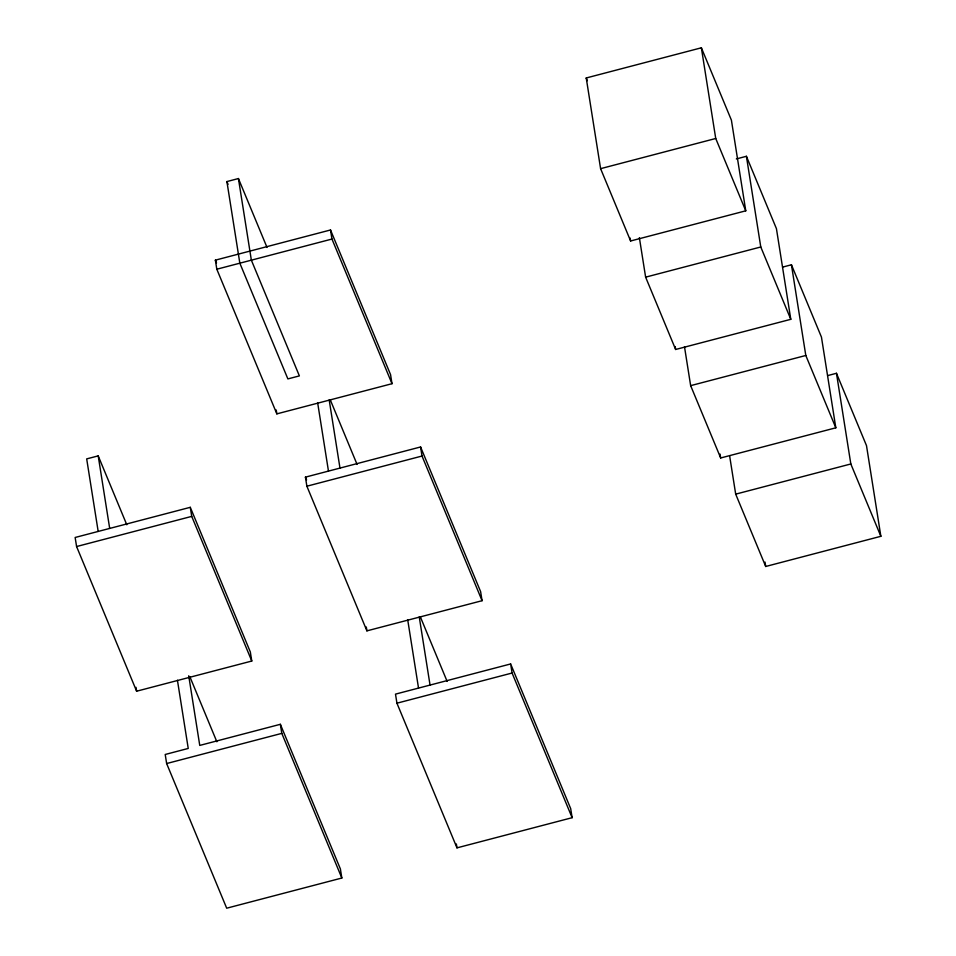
<?xml version="1.0" encoding="UTF-8"?>
<svg xmlns="http://www.w3.org/2000/svg" width="956" height="956" viewBox="0 0 956 956"><rect width="100%" height="100%" fill="white"/><g stroke="black" fill="none" stroke-linecap="round" stroke-linejoin="round"><path stroke-width="1.43" d="M586.231 77.974L701.369 47.8L731.4 120.133L745.764 210.822L630.613 240.984L600.595 168.662L586.231 77.974L587.366 80.698M238.426 178.545L251.356 260.163L299.383 375.899L287.876 378.911L239.837 263.187L226.907 181.568L238.426 178.545L267.023 247.437M215.375 260.151L330.513 229.978L390.562 374.632L391.996 383.703L276.846 413.876L216.809 269.222L215.375 260.151L216.522 262.9M216.809 269.222L331.959 239.048L391.996 383.703M600.595 168.662L715.733 138.489L745.764 210.822M736.335 158.935L746.409 156.294L776.427 228.627L790.791 319.316L675.641 349.478L645.623 277.156L639.373 237.662M645.623 277.156L760.773 246.983L790.791 319.316M782.797 267.059L791.437 264.788L821.455 337.121L835.819 427.81L720.681 457.972L690.65 385.65L684.496 346.777M126.79 524.76L98.205 455.881L86.685 458.892L98.181 531.44M190.292 507.313L75.142 537.475L76.588 546.545L136.624 691.212L251.775 661.038L250.329 651.968L190.292 507.313L191.726 516.383L251.775 661.038M305.43 477.14L420.58 446.966L480.617 591.633L482.063 600.703L366.913 630.864L306.876 486.21L305.43 477.14L306.577 479.9M76.588 546.545L191.726 516.383M306.876 486.21L422.014 456.036L482.063 600.703M690.65 385.65L805.8 355.477L835.819 427.81M827.836 375.553L836.464 373.282L866.495 445.615L880.858 536.304L765.708 566.478L735.69 494.144L729.667 456.108M735.69 494.144L850.828 463.971L880.858 536.304M177.434 680.242L188.236 748.44L165.209 754.475L166.643 763.545L226.691 908.2L341.83 878.026L340.396 868.956L280.359 724.301L199.756 745.417L188.726 675.773M510.647 663.954L395.497 694.128L396.931 703.198L456.98 847.864L572.118 817.691L570.684 808.621L510.647 663.954L512.081 673.024L572.118 817.691M166.643 763.545L281.793 733.372L341.83 878.026M396.931 703.198L512.081 673.024M330.202 399.668L357.078 464.425M420.27 616.668L447.145 681.413M226.907 181.568L228.054 184.317M189.981 677.003L216.857 741.76M836.464 373.282L850.828 463.971M791.437 264.788L805.8 355.477M746.409 156.294L760.773 246.983M701.369 47.8L715.733 138.489M765.015 562.08L765.708 566.478M720.059 454.088L720.681 457.972M675.187 346.562L675.641 349.478M630.147 238.056L630.613 240.984M420.58 446.966L422.014 456.036M456.359 843.969L456.98 847.864M419.242 616.883L430.045 685.082M407.722 619.894L418.525 688.093M330.513 229.978L331.959 239.048M366.303 626.981L366.913 630.864M329.175 399.895L339.978 468.093M317.667 402.906L328.47 471.105M276.236 409.993L276.846 413.876M280.359 724.301L281.793 733.372M136.015 687.328L136.624 691.212M98.205 455.881L109.689 528.429"/></g></svg>
